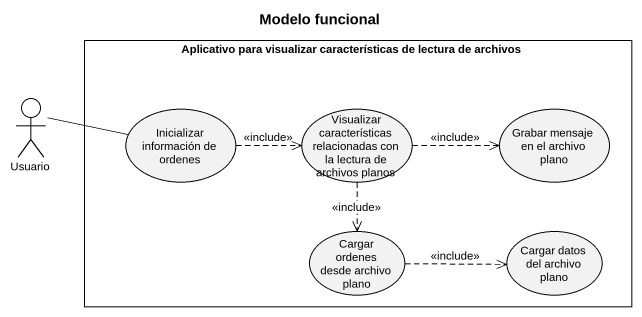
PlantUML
@startuml
title Modelo funcional
rectangle "Aplicativo para visualizar características de lectura de archivos" as Aplicativo_para_visualizar {
  usecase "Inicializar información de ordenes" as Inicializar_información_de
  usecase "Visualizar características relacionadas con la lectura de archivos planos" as Visualizar_características
  usecase "Grabar mensaje en el archivo plano" as Grabar_mensaje_en_el
  usecase "Cargar ordenes desde archivo plano" as Cargar_ordenes_desde
  usecase "Cargar datos del archivo plano" as Cargar_datos_del_archivo
}
actor Usuario
Usuario -right- Inicializar_información_de
Inicializar_información_de .right.> Visualizar_características : <<include>>
Visualizar_características .right.> Grabar_mensaje_en_el : <<include>>
Visualizar_características ..> Cargar_ordenes_desde : <<include>>
Cargar_ordenes_desde .right.> Cargar_datos_del_archivo : <<include>>
@enduml
